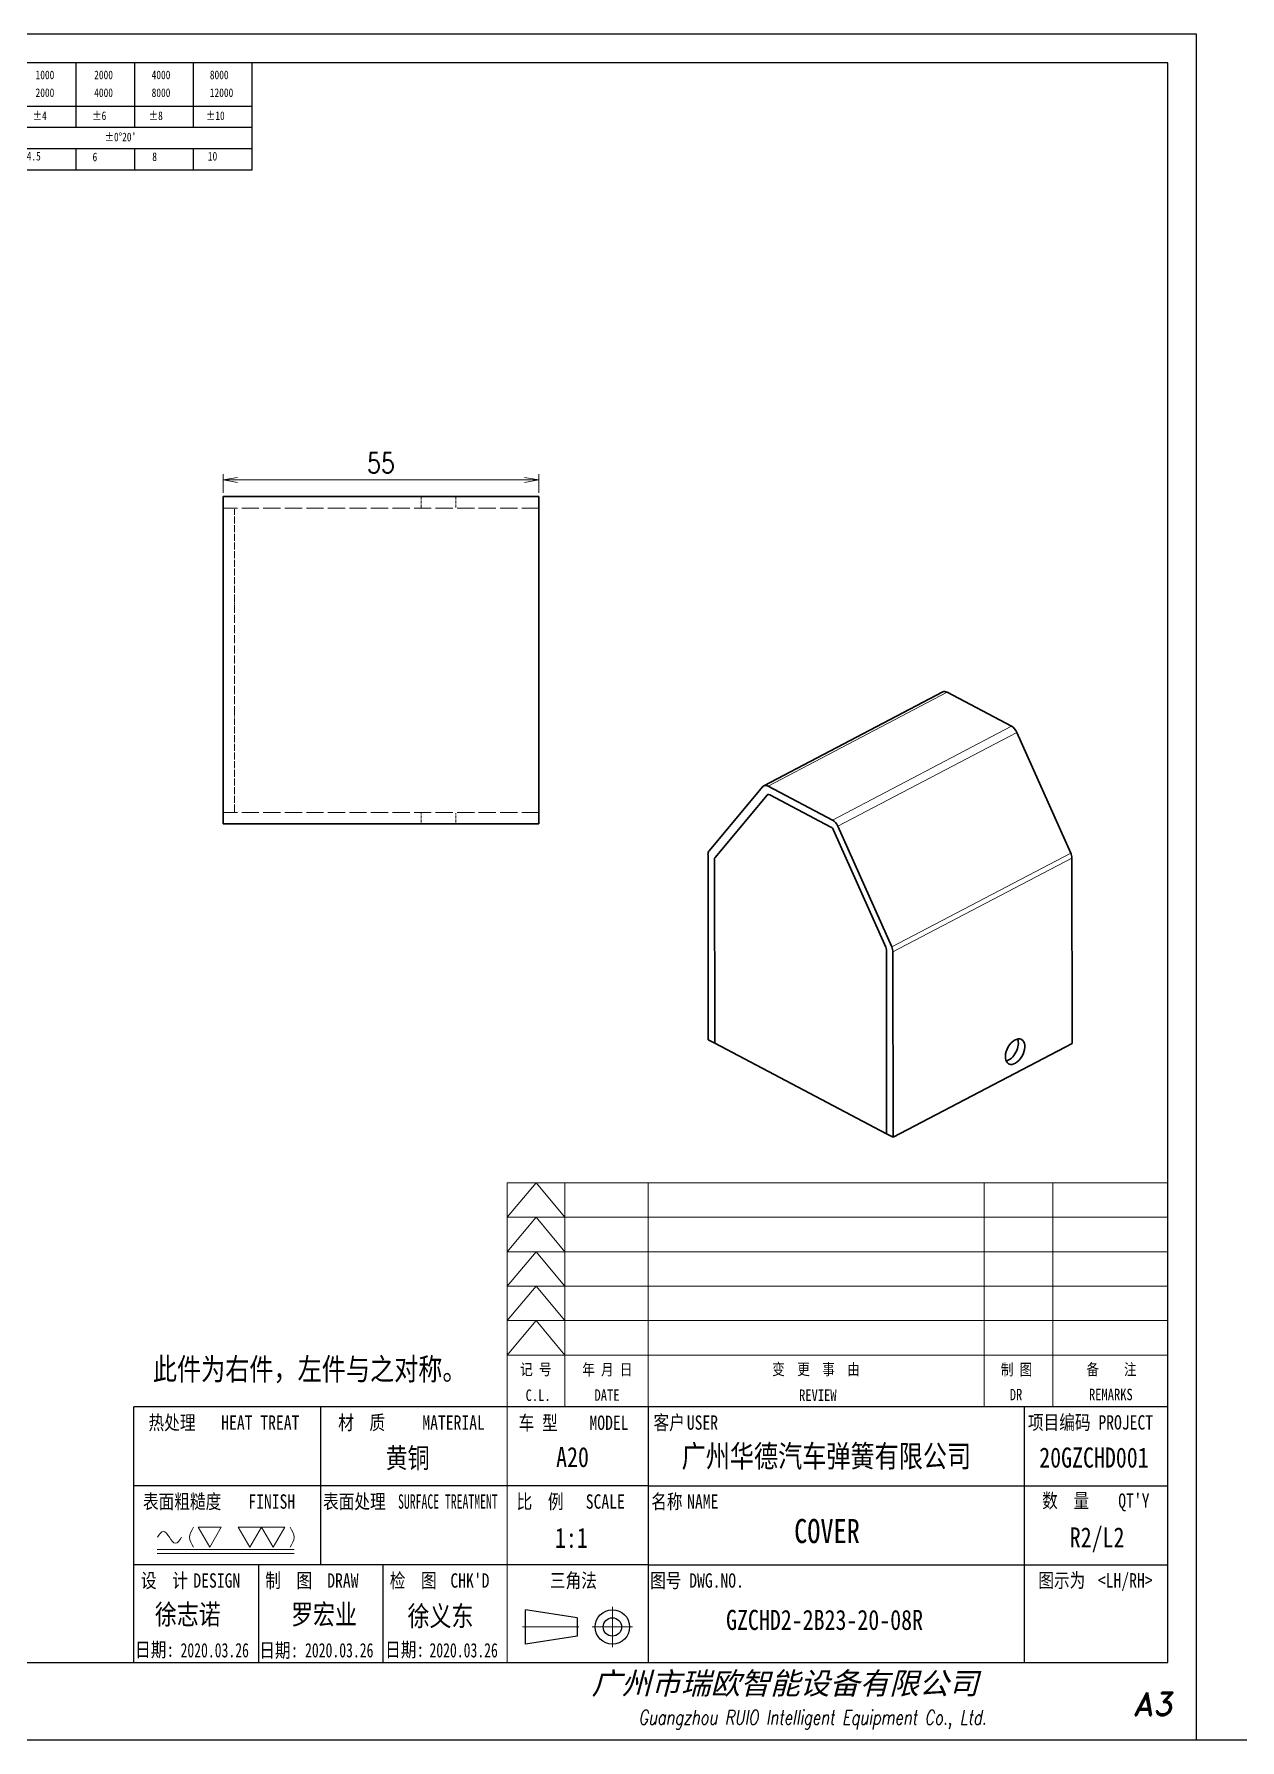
# Model space of a CAD drawing. Header units: millimetres. Extents: x 1201 to 11615, y -7347 to 2683.
# Drawn here: x 11092.7 to 11302.6, y -3109.3 to -2812.3 of the extents above; entities that cross this region are included whole.
import ezdxf
from ezdxf.enums import TextEntityAlignment as Align

# ---------------------------------------------------------------- set-up
doc = ezdxf.new("R2010")
doc.units = ezdxf.units.MM
doc.linetypes.add('AM_ISO02W050x2', pattern=[3.75, 3, -0.75])
doc.linetypes.add('CENTER', pattern=[2, 1.25, -0.25, 0.25, -0.25])
for name, color, linetype, lineweight in [('DIM', 3, 'Continuous', 20), ('DRAWING', 7, 'Continuous', 35), ('HIDDEN', 1, 'AM_ISO02W050x2', 18), ('图框', 7, 'Continuous', 15)]:
    doc.layers.add(name, color=color, linetype=linetype, lineweight=lineweight)
doc.layers.add('图\\M+19E79\\M+195B6\\M+18E9A', color=7, linetype='Continuous')
doc.styles.add('DIM', font='romans.shx', dxfattribs={"width": 0.8, "bigfont": 'bigfont.shx'})
doc.styles.add('STYLE1', font='')
doc.styles.add('国标', font='simfang.ttf', dxfattribs={"width": 0.8})
doc.styles.add('标题\\M+18E9A', font='romand.shx', dxfattribs={"oblique": 10, "bigfont": 'bigfont.shx'})
doc.styles.get('STYLE1').set_extended_font_data('SimSun')
doc.dimstyles.new('YH 1-1$0', dxfattribs={"dimtxt": 3.5, "dimasz": 2.5, "dimexe": 1, "dimexo": 0.625, "dimgap": 1.2, "dimtad": 1, "dimzin": 9, "dimdsep": 46, "dimtxsty": 'DIM', "dimblk": 'OPEN', "dimcen": 0, "dimclrd": 8, "dimclre": 8, "dimclrt": 2, "dimazin": 2, "dimtfac": 0.5, "dimtmove": 0, "dimatfit": 3, "dimldrblk": 'OPEN', "dimfxl": 0, "dimtolj": 1, "dimlwd": 13, "dimlwe": 13, "dimarcsym": 0})

# ---------------------------------------------------------------- blocks, each defined once
blk = doc.blocks.new('GZDEH零件A3图框V01版')
at = {"color": 1, "linetype": 'CENTER', "lineweight": 5, "ltscale": 16.256}
for p, q in [((3175.79, -1823.28), (3175.79, -1830.32)), ((3179.31, -1826.8), (3172.27, -1826.8))]:
    blk.add_line(p, q, dxfattribs=at)
at = {"color": 2, "linetype": 'ByBlock', "lineweight": 30}
for p, q in [((3169.66, -1825.2), (3160.66, -1823.8)), ((3160.66, -1829.8), (3160.66, -1823.8)), ((3169.66, -1825.2), (3169.66, -1828.4)), ((3169.66, -1828.4), (3160.66, -1829.8))]:
    blk.add_line(p, q, dxfattribs=at)
at = {"color": 1, "linetype": 'CENTER', "lineweight": 5, "ltscale": 9.144}
blk.add_line((3169.96, -1826.8), (3160.14, -1826.8), dxfattribs=at)
at = {"color": 2, "linetype": 'ByBlock', "lineweight": 30}
for radius in [3, 1.6]:
    blk.add_circle((3175.79, -1826.8), radius, dxfattribs=at)
at = {"layer": 'Defpoints', "linetype": 'Continuous'}
for p, q in [((2857.49, -1549.46), (2857.49, -1846.46)), ((3277.49, -1549.46), (2857.49, -1549.46)), ((3277.49, -1846.46), (3277.49, -1549.46)), ((2857.49, -1846.46), (3277.49, -1846.46))]:
    blk.add_line(p, q, dxfattribs=at)
at = {"layer": '图\\M+19E79\\M+195B6\\M+18E9A', "linetype": 'Continuous', "lineweight": 30}
for p, q in [((2882.49, -1554.46), (2882.49, -1832.96)), ((3272.49, -1554.46), (2882.49, -1554.46)), ((3272.49, -1832.96), (3272.49, -1554.46)), ((2882.49, -1832.96), (3272.49, -1832.96))]:
    blk.add_line(p, q, dxfattribs=at)
at = {"layer": '图\\M+19E79\\M+195B6\\M+18E9A', "color": 9}
for p, q in [((2882.49, -1554.46), (2899.37, -1562.92)), ((2899.37, -1581.67), (2899.37, -1554.46)), ((2990.09, -1581.67), (2990.09, -1554.46)), ((2996.09, -1573.08), (2996.09, -1554.46)), ((3021.09, -1561.98), (3021.09, -1554.46)), ((3031.31, -1561.98), (3031.31, -1554.46)), ((3041.53, -1561.98), (3041.53, -1554.46)), ((3051.75, -1561.98), (3051.75, -1554.46)), ((3061.98, -1561.98), (3061.98, -1554.46)), ((3072.2, -1561.98), (3072.2, -1554.46)), ((3082.42, -1561.98), (3082.42, -1554.46)), ((3092.64, -1561.98), (3092.64, -1554.46)), ((3102.86, -1561.98), (3102.86, -1554.46)), ((3113.09, -1573.08), (3113.09, -1554.46)), ((2899.37, -1558.24), (2990.09, -1558.24)), ((2909.45, -1574.17), (2909.45, -1558.24)), ((2919.53, -1574.17), (2919.53, -1558.24)), ((2929.61, -1574.17), (2929.61, -1558.24)), ((2939.69, -1577.92), (2939.69, -1558.24)), ((2952.29, -1581.67), (2952.29, -1558.24)), ((2964.89, -1581.67), (2964.89, -1558.24)), ((2977.49, -1581.67), (2977.49, -1558.24)), ((2996.09, -1561.98), (3113.09, -1561.98)), ((3021.09, -1573.08), (3021.09, -1561.98)), ((3041.53, -1565.68), (3041.53, -1561.98)), ((3061.98, -1573.08), (3061.98, -1561.98)), ((3072.2, -1573.08), (3072.2, -1561.98)), ((3082.42, -1565.68), (3082.42, -1561.98)), ((3092.64, -1565.68), (3092.64, -1561.98)), ((3102.86, -1565.68), (3102.86, -1561.98)), ((2882.49, -1562.92), (2990.09, -1562.92)), ((2882.49, -1566.67), (2990.09, -1566.67)), ((2996.09, -1565.68), (3113.09, -1565.68)), ((3015.75, -1568.51), (3018.15, -1566.66)), ((2882.49, -1570.42), (2990.09, -1570.42)), ((2886.92, -1574.12), (2886.92, -1570.42)), ((2893.91, -1574.12), (2893.91, -1570.42)), ((2996.09, -1569.38), (3113.09, -1569.38)), ((3004.42, -1573.08), (3004.42, -1569.38)), ((3006.97, -1572.12), (3007.45, -1570.33)), ((3007.45, -1570.33), (3009.86, -1570.33)), ((3009.39, -1572.12), (3009.86, -1570.33)), ((3012.75, -1573.08), (3012.75, -1569.38)), ((3015.75, -1568.51), (3018.15, -1568.51)), ((3015.81, -1572.12), (3017.15, -1570.26)), ((3016.89, -1572.12), (3018.23, -1570.26)), ((3051.75, -1573.08), (3051.75, -1569.38)), ((3082.42, -1573.08), (3082.42, -1569.48)), ((3092.64, -1573.08), (3092.64, -1569.38)), ((3102.86, -1573.08), (3102.86, -1569.38)), ((2883.43, -1572.27), (2885.49, -1572.27)), ((2888.59, -1573.16), (2889.07, -1571.37)), ((2888.59, -1573.16), (2891, -1573.16)), ((2889.07, -1571.37), (2891.48, -1571.37)), ((2891, -1573.16), (2891.48, -1571.37)), ((2895.52, -1573.16), (2896.85, -1571.3)), ((2896.6, -1573.16), (2897.94, -1571.3)), ((2990.09, -1573.08), (3113.09, -1573.08)), ((2999.26, -1571.23), (3001.32, -1571.23)), ((3006.97, -1572.12), (3009.39, -1572.12)), ((3012.75, -1573.33), (3012.75, -1573.08)), ((2882.49, -1574.17), (2990.09, -1574.17)), ((2895.42, -1577.05), (2897.81, -1577.05)), ((2896.58, -1577.05), (2896.58, -1575.28)), ((2882.49, -1577.92), (2990.09, -1577.92)), ((2894.79, -1579.77), (2897.77, -1579.77)), ((2895.57, -1579.17), (2896.92, -1579.17)), ((2882.49, -1581.67), (2990.09, -1581.67)), ((2895.57, -1580.37), (2896.93, -1580.37)), ((3272.49, -1788.46), (3092.49, -1788.46)), ((3124.99, -1788.46), (3124.99, -1815.96)), ((3181.99, -1788.46), (3181.99, -1832.96)), ((3247.49, -1788.46), (3247.49, -1832.96)), ((3181.99, -1802.21), (3092.49, -1802.21)), ((3181.99, -1802.21), (3272.49, -1802.21)), ((3181.99, -1815.96), (3092.49, -1815.96)), ((3114.17, -1815.96), (3114.17, -1832.96)), ((3114.17, -1815.96), (3114.17, -1832.96)), ((3135.83, -1815.96), (3135.83, -1832.96)), ((3135.83, -1815.96), (3135.83, -1832.96)), ((3181.99, -1815.96), (3272.49, -1815.96))]:
    blk.add_line(p, q, dxfattribs=at)
at = {"layer": '图\\M+19E79\\M+195B6\\M+18E9A', "color": 7}
blk.add_line((3272.49, -1788.46), (3092.49, -1788.46), dxfattribs=at)
at = {"layer": '图\\M+19E79\\M+195B6\\M+18E9A', "color": 9, "linetype": 'Continuous'}
blk.add_line((3092.49, -1832.96), (3092.49, -1788.46), dxfattribs=at)
at = {"layer": '图框', "color": 7}
for p, q in [((3157.49, -1749.46), (3272.49, -1749.46)), ((3157.49, -1832.96), (3157.49, -1749.46))]:
    blk.add_line(p, q, dxfattribs=at)
at = {"layer": '图框', "color": 9}
for p, q in [((3157.49, -1755.46), (3162.49, -1749.46)), ((3162.49, -1749.46), (3167.49, -1755.46)), ((3167.49, -1788.46), (3167.49, -1749.46)), ((3240.49, -1788.46), (3240.49, -1749.46)), ((3252.49, -1749.46), (3252.49, -1788.46)), ((3157.49, -1755.46), (3272.49, -1755.46)), ((3157.49, -1761.46), (3162.49, -1755.46)), ((3162.49, -1755.46), (3167.49, -1761.46)), ((3157.49, -1761.46), (3272.49, -1761.46)), ((3157.49, -1767.46), (3162.49, -1761.46)), ((3162.49, -1761.46), (3167.49, -1767.46)), ((3157.49, -1767.46), (3272.49, -1767.46)), ((3157.49, -1773.46), (3162.49, -1767.46)), ((3162.49, -1767.46), (3167.49, -1773.46)), ((3157.49, -1773.46), (3272.49, -1773.46)), ((3157.49, -1779.46), (3162.49, -1773.46)), ((3162.49, -1773.46), (3167.49, -1779.46)), ((3157.49, -1779.46), (3272.49, -1779.46))]:
    blk.add_line(p, q, dxfattribs=at)
at = {"layer": '图框', "color": 9, "linetype": 'Continuous'}
blk.add_line((3181.99, -1749.46), (3181.99, -1832.96), dxfattribs=at)
at = {"layer": '图\\M+19E79\\M+195B6\\M+18E9A', "color": 9, "style": '国标'}
for s, height, width, p in [('基本尺寸', 2, 0.8, (2890.33, -1557.58)), ('未注公差尺寸的极限偏差', 2, 0.8, (2925.81, -1557.44)), ('<GB/T1804>', 2, 0.8, (2975.78, -1557.27)), ('以上', 1.5, 0.8, (3016.64, -1557.33)), ('0.5', 1.5, 0.8, (3025.49, -1557.3)), ('6', 1.5, 0.8, (3036.45, -1557.34)), ('30', 1.5, 0.8, (3045.69, -1557.31)), ('120', 1.5, 0.8, (3055.91, -1557.31)), ('400', 1.5, 0.8, (3065.46, -1557.31)), ('1000', 1.5, 0.8, (3075.36, -1557.31)), ('2000', 1.5, 0.8, (3085.57, -1557.31)), ('4000', 1.5, 0.8, (3095.57, -1557.31)), ('8000', 1.5, 0.8, (3105.7, -1557.31)), ('30', 1.2, 0.8, (2930.04, -1560.11)), ('基本尺寸', 2, 0.8, (3000.6, -1559.1)), ('以下', 1.5, 0.8, (3016.58, -1560.43)), ('6', 1.5, 0.8, (3025.49, -1560.38)), ('30', 1.5, 0.8, (3036.31, -1560.39)), ('120', 1.5, 0.8, (3045.69, -1560.41)), ('400', 1.5, 0.8, (3055.91, -1560.41)), ('1000', 1.5, 0.8, (3065.46, -1560.41)), ('2000', 1.5, 0.8, (3075.36, -1560.41)), ('4000', 1.5, 0.8, (3085.57, -1560.41)), ('8000', 1.5, 0.8, (3095.57, -1560.41)), ('12000', 1.5, 0.8, (3105.7, -1560.41)), ('金   属', 2, 0.8, (2886.82, -1565.98)), ('±0.1', 1.5, 0.8, (2901.27, -1566.23)), ('±0.1', 1.5, 0.8, (2911.35, -1566.23)), ('±0.2', 1.5, 0.8, (2921.43, -1566.23)), ('±0.3', 1.5, 0.8, (2931.51, -1566.23)), ('±0.5', 1.5, 0.8, (2941.59, -1566.23)), ('±0.8', 1.5, 0.8, (2954.19, -1566.23)), ('±1.2', 1.5, 0.8, (2967.51, -1566.23)), ('±2', 1.5, 0.8, (2981.58, -1566.23)), ('偏    差', 2, 0.8, (3000.6, -1565.04)), ('±1', 1.5, 0.8, (3029.16, -1564.42)), ('±2', 1.5, 0.8, (3049.61, -1564.42)), ('±3', 1.5, 0.8, (3065.3, -1564.42)), ('±4', 1.5, 0.8, (3074.85, -1564.42)), ('±6', 1.5, 0.8, (3085.22, -1564.42)), ('±8', 1.5, 0.8, (3095.06, -1564.42)), ('±10', 1.5, 0.8, (3105.02, -1564.42)), ('非 金 属', 2, 0.8, (2886.02, -1569.65)), ('±0.3', 1.5, 0.8, (2921.43, -1569.77)), ('±0.4', 1.5, 0.8, (2931.51, -1569.71)), ('±0.6', 1.5, 0.8, (2941.59, -1569.71)), ('±0.9', 1.5, 0.8, (2954.19, -1569.68)), ('±1.3', 1.5, 0.8, (2967.51, -1569.62)), ('±2.5', 1.5, 0.8, (2981.58, -1569.61)), ('角    度', 2, 0.8, (3000.6, -1568.74)), ("±0%%D45'", 1.5, 0.8, (3037.06, -1568.12)), ("±0%%D30'", 1.5, 0.8, (3062.98, -1568.12)), ("±0%%D20'", 1.5, 0.8, (3087.38, -1568.12)), ('---', 1.5, 0.8, (2901.27, -1569.65)), ('±0.2', 1.5, 0.8, (2911.35, -1569.92)), ('1', 1.5, 0.8, (3034.69, -1571.43)), ('1.5', 1.5, 0.8, (3053.59, -1571.46)), ('3', 1.5, 0.8, (3065.05, -1571.53)), ('4.5', 1.5, 0.8, (3073.82, -1571.46)), ('6', 1.5, 0.8, (3085.28, -1571.6)), ('8', 1.5, 0.8, (3095.68, -1571.56)), ('10', 1.5, 0.8, (3105.36, -1571.47)), ('0.1', 1.5, 0.8, (2921.43, -1573.34)), ('0.2', 1.5, 0.8, (2931.51, -1573.33)), ('0.4', 1.5, 0.8, (2941.59, -1573.33)), ('0.6', 1.5, 0.8, (2954.19, -1573.35)), ('0.8', 1.5, 0.8, (2967.51, -1573.33)), ('1.5', 1.5, 0.8, (2981.58, -1573.34)), ('0.6', 1.5, 0.8, (2941.59, -1577.14)), ('0.8', 1.5, 0.8, (2954.19, -1577.17)), ('1', 1.5, 0.8, (2967.51, -1577.12)), ('2', 1.5, 0.8, (2981.58, -1577.26)), ('0.8', 1.5, 0.8, (2954.19, -1580.87)), ('1', 1.5, 0.8, (2967.59, -1580.86)), ('2', 1.5, 0.8, (2981.62, -1580.89)), ('热处理', 2.5, 0.8, (3095.03, -1792.46)), ('材  质', 2.5, 0.8, (3128.04, -1792.46)), ('项目编码 PROJECT', 2.5, 0.8, (3248.13, -1792.43)), ('表面粗糙度', 2.5, 0.8, (3094.05, -1806.21)), ('表面处理', 2.5, 0.8, (3125.41, -1806.21)), ('SURFACE TREATMENT', 2.5, 0.6, (3138.47, -1806.21)), ('比  例\u3000', 2.5, 0.8, (3159.1, -1806.21)), ('SCALE', 2.5, 0.8, (3171.15, -1806.21)), ('名称\u3000', 2.5, 0.8, (3182.54, -1806.21)), ('NAME', 2.5, 0.8, (3188.8, -1806.21)), ('数  量', 2.5, 0.8, (3250.61, -1806.05)), ("QT'Y ", 2.5, 0.8, (3263.86, -1806.05)), (' DESIGN', 2.5, 0.8, (3101.47, -1819.96)), (' DRAW', 2.5, 0.8, (3124.78, -1819.96)), ("CHK'D", 2.5, 0.8, (3147.58, -1819.96)), ('三角法', 2.5, 0.8, (3164.9, -1819.96)), ('图号', 2.5, 0.8, (3182.36, -1819.96)), ('DWG.NO.', 2.5, 0.8, (3189.16, -1819.96)), ('图示为', 2.5, 0.8, (3249.94, -1819.93)), ('<LH/RH>', 2.5, 0.8, (3260.31, -1819.93))]:
    blk.add_text(s, height=height, dxfattribs=dict(at, width=width)).set_placement(p)
at = {"layer": '图\\M+19E79\\M+195B6\\M+18E9A', "color": 9, "lineweight": 15, "style": '国标', "width": 0.8}
for s, p in [('(单位mm)', (2952.44, -1557.27)), ('0.5', (2900.03, -1560.11)), ('以上', (2902.64, -1560.16)), ('3', (2909.88, -1560.11)), ('以上', (2911.25, -1560.16)), ('10', (2919.96, -1560.11)), ('以上', (2922.09, -1560.16)), ('以上', (2932.02, -1560.16)), ('120', (2939.88, -1560.11)), ('以上', (2943.21, -1560.16)), ('400', (2952.52, -1560.11)), ('以上', (2955.68, -1560.16)), ('1000', (2965.12, -1560.11)), ('以上', (2969.16, -1560.16)), ('2000', (2977.72, -1560.11)), ('以上', (2981.8, -1560.16)), ('(单位mm)', (3010.27, -1559.51)), ('3', (2904.73, -1562.41)), ('以下', (2906.1, -1562.46)), ('10', (2914.19, -1562.54)), ('以下', (2916.18, -1562.59)), ('30', (2924.27, -1562.54)), ('以下', (2926.26, -1562.59)), ('120', (2933.26, -1562.54)), ('以下', (2936.34, -1562.59)), ('400', (2945.7, -1562.54)), ('以下', (2948.94, -1562.59)), ('1000', (2957.41, -1562.54)), ('以下', (2961.54, -1562.59)), ('2000', (2969.99, -1562.54)), ('以下', (2974.14, -1562.59)), ('4000', (2982.59, -1562.54)), ('以下', (2986.74, -1562.59))]:
    blk.add_text(s, height=1.2, dxfattribs=at).set_placement(p)
at = {"layer": '图\\M+19E79\\M+195B6\\M+18E9A', "color": 9, "lineweight": 13, "style": '国标'}
blk.add_text('0.6', height=1.5, dxfattribs=at).set_placement((2918.05, -1580.85))
at = {"layer": '图\\M+19E79\\M+195B6\\M+18E9A', "color": 9, "style": '国标', "width": 0.8}
for s, p in [('HEAT TREAT', (3114.49, -1792.46)), ('MATERIAL', (3148.14, -1792.46)), ('客户', (3185.68, -1792.46)), ('USER', (3191.46, -1792.46)), ('FINISH', (3116.48, -1806.21)), ('设  计', (3097.79, -1819.96)), ('制  图', (3119.43, -1819.96)), ('检  图', (3141.11, -1819.96)), ('日期:', (3096.09, -1832)), ('日期:', (3117.71, -1832.1)), ('日期:', (3139.62, -1832))]:
    blk.add_text(s, height=2.5, dxfattribs=at).set_placement(p, align=Align.CENTER)
for s, p in [('车 型', (3162.87, -1791.2)), ('MODEL', (3175.2, -1791.24))]:
    blk.add_text(s, height=2.5, dxfattribs=at).set_placement(p, align=Align.MIDDLE)
at = {"layer": '图\\M+19E79\\M+195B6\\M+18E9A', "color": 7, "lineweight": -3, "style": 'STYLE1', "oblique": 15}
blk.add_text('广州市瑞欧智能设备有限公司', height=3.8, dxfattribs=at).set_placement((3172.16, -1838.51))
at = {"layer": '图\\M+19E79\\M+195B6\\M+18E9A', "color": 7, "style": '标题\\M+18E9A', "oblique": 10}
blk.add_text('A3', height=4, dxfattribs=at).set_placement((3269.91, -1840.2), align=Align.MIDDLE)
at = {"layer": '图\\M+19E79\\M+195B6\\M+18E9A', "color": 7, "style": '标题\\M+18E9A', "oblique": 10, "width": 0.75}
blk.add_text('Guangzhou RUIO Intelligent Equipment Co., Ltd. ', height=2.5, dxfattribs=at).set_placement((3211.26, -1842.9), align=Align.MIDDLE)
at = {"layer": '图\\M+19E79\\M+195B6\\M+18E9A', "color": 9, "insert": (2992.39, -1558.41), "char_height": 2, "width": 3.1877, "attachment_point": 1, "style": '国标'}
blk.add_mtext('焊\\P接\\P件', dxfattribs=at)
at = {"layer": '图\\M+19E79\\M+195B6\\M+18E9A', "color": 9, "insert": (2911.51, -1573.37), "char_height": 1.5, "attachment_point": 7, "style": '国标'}
blk.add_mtext_dynamic_manual_height_columns('0.05', width=5.1982, gutter_width=12.5, heights=[0], dxfattribs=at)
at = {"layer": '图框', "color": 9, "style": '国标', "width": 0.8}
for s, p in [('记 号', (3162.47, -1782.94)), ('年 月 日', (3174.9, -1782.98)), ('变  更  事  由', (3211.24, -1782.93)), ('C.L.', (3162.86, -1787.45)), ('DATE', (3174.85, -1787.42)), ('REVIEW', (3211.55, -1787.45))]:
    blk.add_text(s, height=2, dxfattribs=at).set_placement(p, align=Align.CENTER)
for s, p in [('制 图', (3246.15, -1781.95)), ('备    注', (3262.68, -1781.92)), ('DR', (3246.06, -1786.34)), ('REMARKS', (3262.57, -1786.32))]:
    blk.add_text(s, height=2, dxfattribs=at).set_placement(p, align=Align.MIDDLE)
blk = doc.blocks.new('FINISH_012')
at = {"layer": 'DIM'}
for p, q in [((-16.94, -5), (-14.06, -5)), ((-15.5, -7.5), (-16.94, -5)), ((-14.06, -5), (-15.5, -7.5)), ((-11.94, -5), (-9.06, -5)), ((-10.5, -7.5), (-11.94, -5)), ((-9.06, -5), (-10.5, -7.5)), ((-7.61, -7.5), (-9.06, -5)), ((-9.06, -5), (-6.17, -5)), ((-6.17, -5), (-7.61, -7.5)), ((-22.04, -7.78), (-5, -7.78)), ((-22.04, -8.28), (-5, -8.28))]:
    blk.add_line(p, q, dxfattribs=at)
for points in [[(-22, -6.25), (-21.25, -5.5), (-20.5, -6.25), (-19.75, -7), (-19, -6.25)], [(-17.5, -5), (-18, -6.25), (-17.5, -7.5)], [(-5.5, -5), (-5, -6.25), (-5.5, -7.5)]]:
    blk.add_spline(points, degree=3, dxfattribs=at)
blk = doc.blocks.new('SEDYRTEY')
at = {"color": 7, "lineweight": 13}
for p, q in [((236170.92, 4058.87), (236209.88, 4079.28)), ((236184.97, 4051.47), (236223.93, 4071.89)), ((236186.13, 4050.14), (236225.09, 4070.56)), ((236197.83, 4023.88), (236236.79, 4044.3)), ((236198.09, 4022.77), (236237.05, 4043.19))]:
    blk.add_line(p, q, dxfattribs=at)
at = {"layer": 'DRAWING', "lineweight": 35}
for p, q in [((236170, 4058.94), (236208.96, 4079.35)), ((236236.79, 4044.3), (236225.09, 4070.56)), ((236196.55, 4023.8), (236185.19, 4049.3)), ((236185.19, 4049.3), (236196.55, 4023.8)), ((236197.83, 4023.88), (236186.13, 4050.14)), ((236157.9, 4003.63), (236157.86, 4043.94)), ((236159.31, 4002.89), (236159.27, 4042.93)), ((236159.31, 4002.89), (236159.27, 4042.93)), ((236237.05, 4043.19), (236237.1, 4002.88)), ((236196.68, 4023.25), (236196.72, 3983.2)), ((236196.68, 4023.25), (236196.72, 3983.2)), ((236198.09, 4022.77), (236198.13, 3982.46)), ((236159.31, 4002.89), (236196.72, 3983.2)), ((236198.13, 3982.46), (236237.1, 4002.88))]:
    blk.add_line(p, q, dxfattribs=at)
at = {"layer": 'DRAWING', "lineweight": 35, "ltscale": 0.396947}
for p, q in [((236223.93, 4071.89), (236209.88, 4079.28)), ((236184.97, 4051.47), (236170.92, 4058.87))]:
    blk.add_line(p, q, dxfattribs=at)
at = {"layer": 'DRAWING', "lineweight": 35, "ltscale": 0.454755}
blk.add_line((236169.77, 4058.75), (236158.11, 4044.78), dxfattribs=at)
at = {"layer": 'DRAWING', "lineweight": 35, "ltscale": 0.441579}
for p, q in [((236170.71, 4056.91), (236159.4, 4043.35)), ((236159.4, 4043.35), (236170.71, 4056.91))]:
    blk.add_line(p, q, dxfattribs=at)
at = {"layer": 'DRAWING', "lineweight": 35, "ltscale": 0.376187}
for p, q in [((236184.61, 4049.96), (236171.29, 4056.97)), ((236171.29, 4056.97), (236184.61, 4049.96))]:
    blk.add_line(p, q, dxfattribs=at)
at = {"layer": 'DRAWING', "lineweight": 35, "ltscale": 0.039879}
for p, q in [((236157.9, 4003.63), (236159.31, 4002.89)), ((236196.72, 3983.2), (236198.13, 3982.46))]:
    blk.add_line(p, q, dxfattribs=at)
at = {"layer": 'DRAWING', "lineweight": 35}
for centre, major_axis, ratio, start_param, end_param in [((236209.89, 4077.58), (-0.93, 1.77), 0.600326, 5.566876, 6.283152), ((236223.94, 4070.19), (-0.93, 1.77), 0.600326, 4.606944, 5.566876), ((236170.92, 4057.16), (0.93, -1.77), 0.600326, 3.141559, 3.385214), ((236170.92, 4057.16), (0.93, -1.77), 0.600326, 2.425283, 3.141559), ((236171.29, 4056.12), (-0.464, 0.886), 0.600326, 6.283152, 6.526807), ((236171.29, 4056.12), (0.464, -0.886), 0.600326, 3.141559, 3.385214), ((236171.29, 4056.12), (-0.464, 0.886), 0.600326, 5.566876, 6.283152), ((236171.29, 4056.12), (0.464, -0.886), 0.600326, 2.425283, 3.141559), ((236184.98, 4049.77), (0.93, -1.77), 0.600326, 1.465352, 2.425283), ((236184.61, 4049.11), (-0.464, 0.886), 0.600326, 4.606944, 5.566876), ((236184.61, 4049.11), (0.464, -0.886), 0.600326, 1.465352, 2.425283), ((236159.27, 4043.2), (0.93, -1.77), 0.600326, 3.385214, 3.996079), ((236159.97, 4042.56), (-0.464, 0.886), 0.600326, 0.243621, 0.854487), ((236159.97, 4042.56), (0.464, -0.886), 0.600326, 3.385214, 3.996079), ((236235.64, 4043.93), (-0.93, 1.77), 0.600326, 3.996079, 4.606944), ((236195.97, 4023.62), (-0.464, 0.886), 0.600326, 3.996079, 4.606944), ((236195.97, 4023.62), (0.464, -0.886), 0.600326, 0.854487, 1.465352), ((236196.68, 4023.51), (0.93, -1.77), 0.600326, 0.854487, 1.465352), ((236224.69, 4001.06), (-1.4, -2.65), 0.603203, 3.360272, 6.283184), ((236223.28, 4001.8), (-1.4, -2.65), 0.603203, 0.456436, 2.685156), ((236224.69, 4001.06), (-1.4, -2.65), 0.603203, 0.218679, 3.141592), ((236224.69, 4001.06), (-1.4, -2.65), 0.603203, 3.141592, 3.360272), ((236224.69, 4001.06), (-1.4, -2.65), 0.603203, 6.283184, 6.501865)]:
    blk.add_ellipse(centre, major_axis=major_axis, ratio=ratio, start_param=start_param, end_param=end_param, dxfattribs=at)
blk = doc.blocks.new('_Open')
at = {"color": 0, "linetype": 'ByBlock', "lineweight": -2}
for p, q in [((-1, 0.17), (0, 0)), ((-1, -0.17), (0, 0)), ((0, 0), (-1, 0))]:
    blk.add_line(p, q, dxfattribs=at)
blk = doc.blocks.new('*D783')
at = {"layer": 'Defpoints', "color": 0, "ltscale": 2, "transparency": 16777216}
for p in [(11180.55, -2889.98), (11125.55, -2892.87), (11180.55, -2892.87)]:
    blk.add_point(p, dxfattribs=at)
at = {"layer": 'DIM', "color": 8, "lineweight": 13, "ltscale": 2, "transparency": 16777216}
for p, q in [((11125.55, -2892.24), (11125.55, -2888.98)), ((11180.55, -2892.24), (11180.55, -2888.98)), ((11128.05, -2889.98), (11178.05, -2889.98))]:
    blk.add_line(p, q, dxfattribs=at)
at = {"layer": 'DIM', "color": 8, "lineweight": 13, "ltscale": 2, "transparency": 16777216, "xscale": 2.5, "yscale": 2.5, "zscale": 2.5, "rotation": 180}
blk.add_blockref('_Open', (11125.55, -2889.98), dxfattribs=at)
at = {"layer": 'DIM', "color": 8, "lineweight": 13, "ltscale": 2, "transparency": 16777216, "xscale": 2.5, "yscale": 2.5, "zscale": 2.5}
blk.add_blockref('_Open', (11180.55, -2889.98), dxfattribs=at)
at = {"layer": 'DIM', "color": 2, "ltscale": 2, "transparency": 16777216, "insert": (11153.05, -2887.03), "char_height": 3.5, "attachment_point": 5, "style": 'DIM'}
blk.add_mtext('\\A1;55', dxfattribs=at)

msp = doc.modelspace()

# ---------------------------------------------------------------- linework, layer by layer
msp.add_line((10120.957, -3109.349), (11615.446, -3109.349))
at = {"layer": 'DRAWING', "lineweight": 35, "ltscale": 0.009042}
for p, q in [((11125.554, -2893.228), (11125.554, -2892.867)), ((11180.554, -2892.867), (11180.554, -2893.228))]:
    msp.add_line(p, q, dxfattribs=at)
at = {"layer": 'DRAWING', "lineweight": 35}
for p, q in [((11125.554, -2892.867), (11180.554, -2892.867)), ((11125.554, -2949.867), (11180.554, -2949.867))]:
    msp.add_line(p, q, dxfattribs=at)
at = {"layer": 'DRAWING', "lineweight": 35, "ltscale": 0.413658}
for p, q in [((11125.554, -2909.775), (11125.554, -2893.228)), ((11180.554, -2909.775), (11180.554, -2893.228)), ((11125.554, -2949.505), (11125.554, -2932.959)), ((11180.554, -2949.505), (11180.554, -2932.959))]:
    msp.add_line(p, q, dxfattribs=at)
at = {"layer": 'DRAWING', "lineweight": 35, "ltscale": 0.004521}
msp.add_line((11125.554, -2894.867), (11125.554, -2895.048), dxfattribs=at)
at = {"layer": 'DRAWING', "lineweight": 35, "ltscale": 0.401672}
for p, q in [((11125.554, -2911.114), (11125.554, -2895.048)), ((11125.554, -2947.686), (11125.554, -2931.619))]:
    msp.add_line(p, q, dxfattribs=at)
at = {"layer": 'DRAWING', "lineweight": 35, "ltscale": 0.040958}
for p, q in [((11125.554, -2911.413), (11125.554, -2909.775)), ((11180.554, -2909.775), (11180.554, -2911.413)), ((11125.554, -2932.959), (11125.554, -2931.32)), ((11180.554, -2931.32), (11180.554, -2932.959))]:
    msp.add_line(p, q, dxfattribs=at)
at = {"layer": 'DRAWING', "lineweight": 35, "ltscale": 0.020479}
for p, q in [((11125.554, -2911.114), (11125.554, -2911.934)), ((11125.554, -2930.8), (11125.554, -2931.619))]:
    msp.add_line(p, q, dxfattribs=at)
at = {"layer": 'DRAWING', "lineweight": 35, "ltscale": 0.497684}
for p, q in [((11125.554, -2931.32), (11125.554, -2911.413)), ((11180.554, -2931.32), (11180.554, -2911.413))]:
    msp.add_line(p, q, dxfattribs=at)
at = {"layer": 'DRAWING', "lineweight": 35, "ltscale": 0.471656}
msp.add_line((11125.554, -2930.8), (11125.554, -2911.934), dxfattribs=at)
at = {"layer": 'DRAWING', "lineweight": 35, "ltscale": 0.002512}
msp.add_line((11125.554, -2947.686), (11125.554, -2947.786), dxfattribs=at)
at = {"layer": 'DRAWING', "lineweight": 35, "ltscale": 0.002009}
msp.add_line((11125.554, -2947.786), (11125.554, -2947.867), dxfattribs=at)
at = {"layer": 'DRAWING', "lineweight": 35, "ltscale": 0.005023}
for p, q in [((11125.554, -2949.706), (11125.554, -2949.505)), ((11180.554, -2949.505), (11180.554, -2949.706))]:
    msp.add_line(p, q, dxfattribs=at)
at = {"layer": 'DRAWING', "lineweight": 35, "ltscale": 0.004019}
for p, q in [((11125.554, -2949.867), (11125.554, -2949.706)), ((11180.554, -2949.706), (11180.554, -2949.867))]:
    msp.add_line(p, q, dxfattribs=at)
at = {"layer": 'HIDDEN', "ltscale": 0.05}
for p, q in [((11125.554, -2894.867), (11127.554, -2894.867)), ((11160.054, -2892.867), (11160.054, -2894.867)), ((11166.054, -2892.867), (11166.054, -2894.867)), ((11125.554, -2947.867), (11127.554, -2947.867)), ((11160.054, -2949.867), (11160.054, -2947.867)), ((11166.054, -2949.867), (11166.054, -2947.867))]:
    msp.add_line(p, q, dxfattribs=at)
at = {"layer": 'HIDDEN'}
for p, q in [((11180.554, -2894.867), (11125.554, -2894.867)), ((11180.554, -2947.867), (11125.554, -2947.867))]:
    msp.add_line(p, q, dxfattribs=at)
at = {"layer": 'HIDDEN', "ltscale": 0.004521}
msp.add_line((11127.554, -2894.867), (11127.554, -2895.048), dxfattribs=at)
at = {"layer": 'HIDDEN', "ltscale": 0.401672}
for p, q in [((11127.554, -2911.114), (11127.554, -2895.048)), ((11127.554, -2947.686), (11127.554, -2931.619))]:
    msp.add_line(p, q, dxfattribs=at)
at = {"layer": 'HIDDEN', "ltscale": 0.020479}
for p, q in [((11127.554, -2911.114), (11127.554, -2911.934)), ((11127.554, -2930.8), (11127.554, -2931.619))]:
    msp.add_line(p, q, dxfattribs=at)
at = {"layer": 'HIDDEN', "ltscale": 0.471656}
msp.add_line((11127.554, -2930.8), (11127.554, -2911.934), dxfattribs=at)
at = {"layer": 'HIDDEN', "ltscale": 0.002512}
msp.add_line((11127.554, -2947.686), (11127.554, -2947.786), dxfattribs=at)
at = {"layer": 'HIDDEN', "ltscale": 0.002009}
msp.add_line((11127.554, -2947.786), (11127.554, -2947.867), dxfattribs=at)

# ---------------------------------------------------------------- block references
at = {"layer": 'DIM', "xscale": 0.7999999999992724, "yscale": 0.7999999999992724, "zscale": 0.7999999999992724}
msp.add_blockref('SEDYRTEY', (-177716.304, -6190.375), dxfattribs=at)
at = {"layer": '图\\M+19E79\\M+195B6\\M+18E9A', "xscale": 1.399999999994179, "yscale": 1.400000000001455, "zscale": 1.40000000000009}
msp.add_blockref('FINISH_012', (11144.924, -3065.313), dxfattribs=at)
at = {"layer": '图框'}
msp.add_blockref('GZDEH零件A3图框V01版', (8017.551, -1262.888), dxfattribs=at)

# ---------------------------------------------------------------- texts
at = {"layer": '图\\M+19E79\\M+195B6\\M+18E9A', "color": 3, "style": '国标'}
for s, height, width, p in [('此件为右件，左件与之对称。', 3.85, 0.8, (11113.332, -3046.715)), ('黄铜', 3.5, 0.8, (11153.864, -3062.008)), ('A20', 3.5, 0.8, (11183.537, -3061.853)), ('广州华德汽车弹簧有限公司', 3.85, 0.8, (11205.386, -3061.869)), ('20GZCHD001', 3.5, 0.8, (11267.653, -3061.94)), ('COVER', 4.2, 0.8, (11224.985, -3075.086)), ('1:1', 3.5, 0.8, (11183.342, -3075.917)), ('R2/L2', 3.5, 0.8, (11272.966, -3075.844)), ('徐志诺', 3.5, 0.8, (11113.688, -3089.245)), ('罗宏业', 3.5, 0.8, (11137.419, -3089.245)), ('徐义东', 3.5, 0.8, (11157.679, -3089.533)), ('GZCHD2-2B23-20-08R', 3.5, 0.8, (11213.132, -3090.206)), ('2020.03.26', 2.5, 0.7, (11118.149, -3094.985)), ('2020.03.26', 2.5, 0.7, (11139.829, -3094.985)), ('2020.03.26', 2.5, 0.7, (11161.489, -3094.985))]:
    msp.add_text(s, height=height, dxfattribs=dict(at, width=width)).set_placement(p)

# ---------------------------------------------------------------- dimensions: what is measured, and where the dimension line sits
at = {"layer": 'DIM', "ltscale": 2}
dim = msp.add_linear_dim(base=(11180.554, -2889.983), p1=(11125.554, -2892.867), p2=(11180.554, -2892.867), dimstyle='YH 1-1$0', dxfattribs=at)
dim.commit()
dim.dimension.update_dxf_attribs({"geometry": '*D783', "text_midpoint": (11153.054, -2887.033)})

doc.saveas('drawing.dxf')
